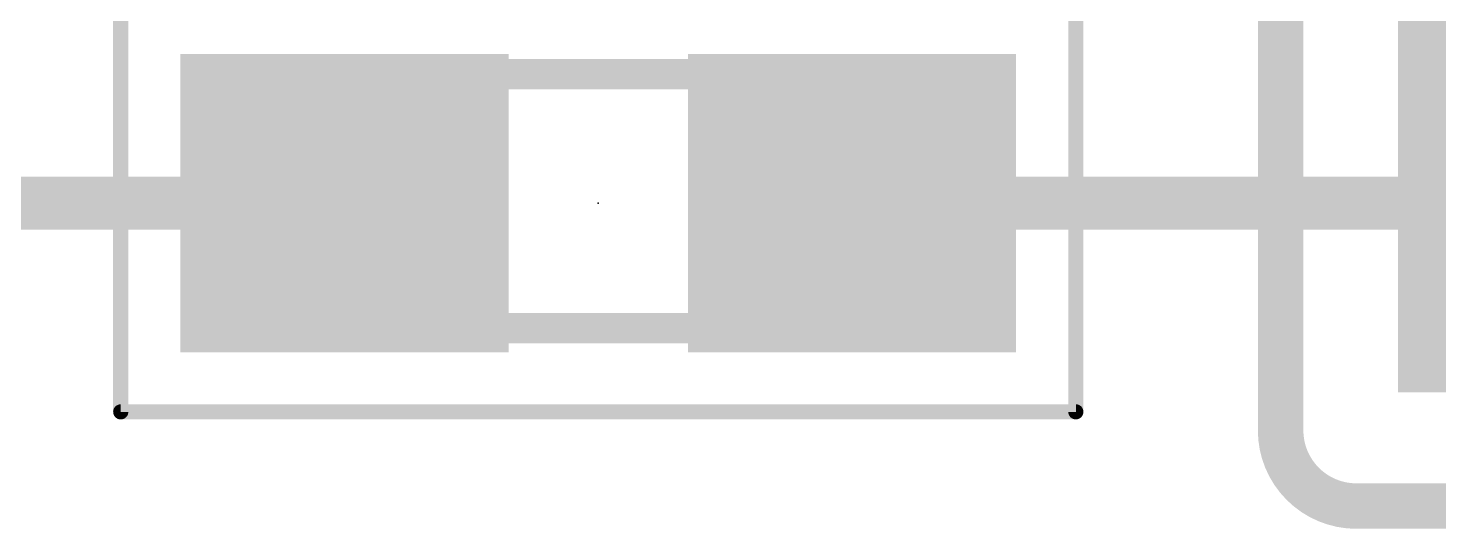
# Model space of a CAD drawing. Extents: x -34 to 73, y -11 to 34.
# Drawn here: x 6.98 to 11.706, y 20.498 to 22.177 of the extents above; entities that cross this region are included whole.
import ezdxf

# ---------------------------------------------------------------- set-up
doc = ezdxf.new("R2010")
doc.units = 0
for name, color, linetype in [('1', 12, 'CONTINUOUS'), ('21', 41, 'CONTINUOUS'), ('23', 53, 'CONTINUOUS'), ('39', 12, 'CONTINUOUS'), ('51', 53, 'CONTINUOUS')]:
    doc.layers.add(name, color=color, linetype=linetype)

# ---------------------------------------------------------------- blocks, each defined once
blk = doc.blocks.new('RECT')
blk.add_solid([(-0.5, -0.5), (0.5, -0.5), (-0.5, 0.5), (0.5, 0.5)])

msp = doc.modelspace()

# ---------------------------------------------------------------- linework, layer by layer
at = {"layer": '1', "const_width": 0.1778}
for points in [[(8.04, 21.59), (5.588, 21.59)], [(9.74, 21.59), (11.8872, 21.59)]]:
    msp.add_lwpolyline(points, dxfattribs=at)
at = {"layer": '1', "const_width": 0.0889}
for points in [[(8.04, 21.5455, 1), (8.04, 21.6345)], [(9.74, 21.6345, 1), (9.74, 21.5455)]]:
    msp.add_lwpolyline(points, format="xyb", dxfattribs=at)
at = {"layer": '21', "const_width": 0.1524}
for points in [[(11.176, 20.828), (11.176, 22.352)], [(13.97, 20.574), (11.43, 20.574)]]:
    msp.add_lwpolyline(points, dxfattribs=at)
at = {"layer": '21'}
for points, const_width in [([(11.176, 20.828, 0.4142), (11.43, 20.574)], 0.1524), ([(11.2141, 20.828, 1), (11.1379, 20.828)], 0.0762), ([(11.1379, 20.828, 1), (11.2141, 20.828)], 0.0762), ([(11.43, 20.6121, 1), (11.43, 20.5359)], 0.0762), ([(11.43, 20.5359, 1), (11.43, 20.6121)], 0.0762)]:
    msp.add_lwpolyline(points, format="xyb", dxfattribs=dict(at, const_width=const_width))
at = {"layer": '23'}
msp.add_point((8.89, 21.59), dxfattribs=at)
at = {"layer": '39', "const_width": 0.0508}
for points in [[(7.29, 20.89), (7.29, 22.29)], [(10.49, 22.29), (10.49, 20.89)], [(10.49, 20.89), (7.29, 20.89)]]:
    msp.add_lwpolyline(points, dxfattribs=at)
at = {"layer": '39', "const_width": 0.0254}
for points in [[(7.29, 20.9027, 1), (7.29, 20.8773)], [(7.2773, 20.89, 1), (7.3027, 20.89)], [(10.4773, 20.89, 1), (10.5027, 20.89)], [(10.49, 20.8773, 1), (10.49, 20.9027)]]:
    msp.add_lwpolyline(points, format="xyb", dxfattribs=at)
at = {"layer": '51', "const_width": 0.1016}
for points in [[(8.534, 22.022), (9.246, 22.022)], [(8.534, 21.171), (9.246, 21.171)]]:
    msp.add_lwpolyline(points, dxfattribs=at)
at = {"layer": '51', "const_width": 0.0508}
for points in [[(8.534, 22.0474, 1), (8.534, 21.9966)], [(9.246, 21.9966, 1), (9.246, 22.0474)], [(8.534, 21.1964, 1), (8.534, 21.1456)], [(9.246, 21.1456, 1), (9.246, 21.1964)]]:
    msp.add_lwpolyline(points, format="xyb", dxfattribs=at)

# ---------------------------------------------------------------- block references
at = {"layer": '1', "xscale": 0.635, "yscale": 1.27}
msp.add_blockref('RECT', (11.8872, 21.59), dxfattribs=at)
at = {"layer": '1', "xscale": 1.1}
for p in [(8.04, 21.59), (9.74, 21.59)]:
    msp.add_blockref('RECT', p, dxfattribs=at)
at = {"layer": '51', "xscale": 0.5001, "yscale": 0.95}
for p in [(8.3018, 21.5951), (9.4703, 21.5951)]:
    msp.add_blockref('RECT', p, dxfattribs=at)

doc.saveas('drawing.dxf')
